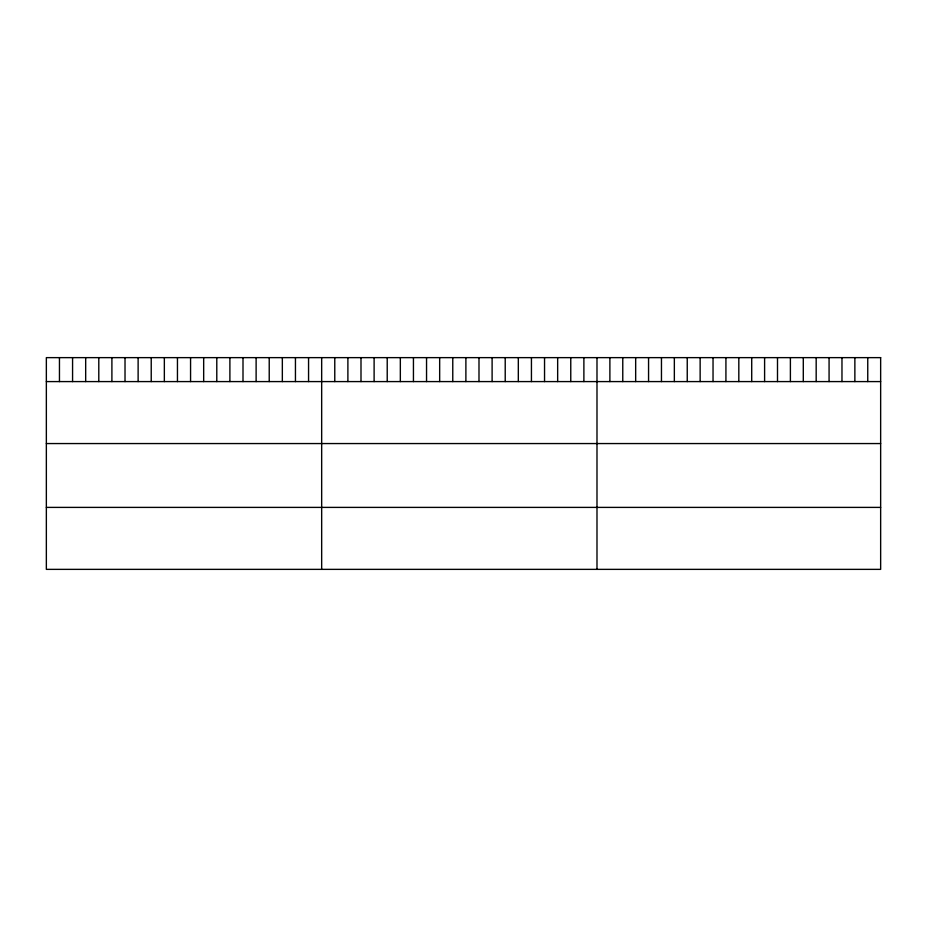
<?xml version="1.0" encoding="UTF-8"?>
<svg xmlns="http://www.w3.org/2000/svg" width="927" height="927" viewBox="0 0 927 927"><rect width="100%" height="100%" fill="white"/><g stroke="black" fill="none" stroke-linecap="round" stroke-linejoin="round"><path stroke-width="1.39" d="M46.35 381.588L880.65 381.588M46.35 443.558L880.65 443.558M46.35 507.393L880.65 507.393M867.753 357.637L867.753 381.588M854.868 357.637L854.868 381.588M841.971 357.637L841.971 381.588M829.074 357.637L829.074 381.588M816.177 357.637L816.177 381.588M803.292 357.637L803.292 381.588M790.395 357.637L790.395 381.588M777.498 357.637L777.498 381.588M764.601 357.637L764.601 381.588M751.716 357.637L751.716 381.588M738.819 357.637L738.819 381.588M725.922 357.637L725.922 381.588M713.037 357.637L713.037 381.588M700.14 357.637L700.14 381.588M687.243 357.637L687.243 381.588M674.346 357.637L674.346 381.588M661.461 357.637L661.461 381.588M648.564 357.637L648.564 381.588M635.667 357.637L635.667 381.588M622.77 357.637L622.77 381.588M609.885 357.637L609.885 381.588M596.988 357.637L596.988 569.363M583.883 357.637L583.883 381.588M570.765 357.637L570.765 381.588M557.66 357.637L557.66 381.588M544.543 357.637L544.543 381.588M531.438 357.637L531.438 381.588M518.32 357.637L518.32 381.588M505.215 357.637L505.215 381.588M492.11 357.637L492.11 381.588M478.992 357.637L478.992 381.588M465.887 357.637L465.887 381.588M452.77 357.637L452.77 381.588M439.665 357.637L439.665 381.588M426.547 357.637L426.547 381.588M413.442 357.637L413.442 381.588M400.337 357.637L400.337 381.588M387.219 357.637L387.219 381.588M374.114 357.637L374.114 381.588M360.997 357.637L360.997 381.588M347.892 357.637L347.892 381.588M334.774 357.637L334.774 381.588M321.669 357.637L321.669 569.363M308.564 357.637L308.564 381.588M295.446 357.637L295.446 381.588M282.341 357.637L282.341 381.588M269.224 357.637L269.224 381.588M256.119 357.637L256.119 381.588M243.001 357.637L243.001 381.588M229.896 357.637L229.896 381.588M216.791 357.637L216.791 381.588M203.673 357.637L203.673 381.588M190.568 357.637L190.568 381.588M177.451 357.637L177.451 381.588M164.346 357.637L164.346 381.588M151.228 357.637L151.228 381.588M138.123 357.637L138.123 381.588M125.018 357.637L125.018 381.588M111.9 357.637L111.9 381.588M98.795 357.637L98.795 381.588M85.678 357.637L85.678 381.588M72.573 357.637L72.573 381.588M59.455 357.637L59.455 381.588M880.65 357.637L46.35 357.637L46.35 569.363L880.65 569.363L880.65 357.637"/></g></svg>
